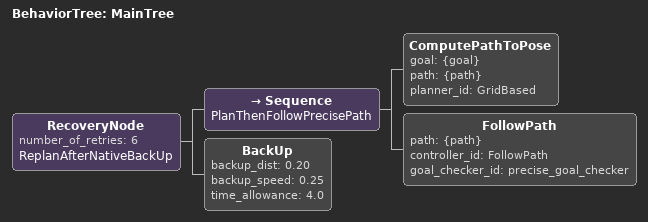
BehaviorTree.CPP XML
<!-- Up to six native bounded BackUp recoveries, each followed by a live-costmap replan. -->
<root main_tree_to_execute="MainTree">
  <BehaviorTree ID="MainTree">
    <RecoveryNode number_of_retries="6" name="ReplanAfterNativeBackUp">
      <Sequence name="PlanThenFollowPrecisePath">
        <ComputePathToPose goal="{goal}" path="{path}" planner_id="GridBased"/>
        <FollowPath path="{path}" controller_id="FollowPath" goal_checker_id="precise_goal_checker"/>
      </Sequence>
      <BackUp backup_dist="0.20" backup_speed="0.25" time_allowance="4.0"/>
    </RecoveryNode>
  </BehaviorTree>
</root>
